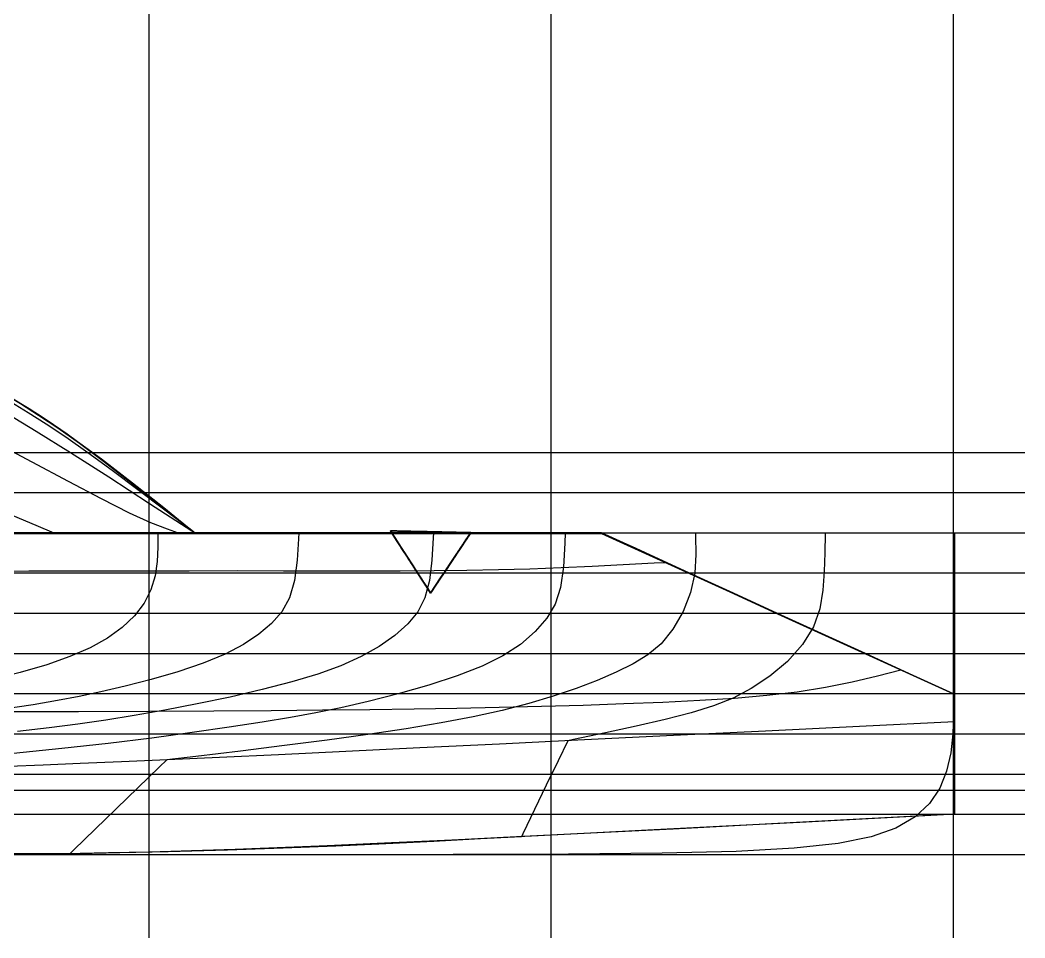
# Model space of a CAD drawing. Header units: metres. Extents: x -1.1 to 8.3, y -7.6 to 4.4.
# Drawn here: x 4.68 to 7.177, y -0.207 to 2.075 of the extents above; entities that cross this region are included whole.
import ezdxf

# ---------------------------------------------------------------- set-up
doc = ezdxf.new("R2010")
doc.units = ezdxf.units.M

msp = doc.modelspace()

# ---------------------------------------------------------------- linework, layer by layer
at = {"layer": 'Base', "color": 9}
msp.add_line((-0.175059, 0), (7.177433, 0), dxfattribs=at)
at = {"layer": 'buttocks', "color": 135}
for points in [[(4.6357, 1.1474), (4.6803, 1.1211), (4.7254, 1.0929), (4.7735, 1.0607), (4.827, 1.0226), (4.8865, 0.9782), (4.9508, 0.9287), (5.0184, 0.8758), (5.088, 0.8208), (5.1142, 0.8), (5.2167, 0.8), (5.3804, 0.8), (5.5441, 0.8), (5.7077, 0.8), (5.8714, 0.8), (6.035, 0.8), (6.1987, 0.8), (6.3624, 0.8), (6.526, 0.8), (6.6807, 0.8), (6.6807, 0.7974), (6.6802, 0.7505), (6.6787, 0.7037), (6.6751, 0.6572), (6.6674, 0.6111), (6.6519, 0.5659), (6.6249, 0.5219), (6.587, 0.4803), (6.543, 0.4432), (6.4973, 0.4125), (6.4518, 0.3887), (6.4032, 0.3695), (6.3476, 0.3525), (6.2831, 0.3357), (6.2113, 0.319), (6.1346, 0.3024), (6.0552, 0.2858), (6.0409, 0.2828), (6.0169, 0.233), (5.9876, 0.1724), (5.9583, 0.1118), (5.929, 0.0512), (5.9257, 0.0442), (5.824, 0.0386), (5.7078, 0.0325), (5.5885, 0.0265), (5.4644, 0.0208), (5.3339, 0.0155), (5.1954, 0.0107), (5.0472, 0.0066), (4.8878, 0.0032), (4.7163, 0.0005), (4.5338, -0.0015)], [(4.6561, 1.1253), (4.6996, 1.0994), (4.7446, 1.071), (4.7935, 1.0382), (4.8482, 0.9996), (4.9083, 0.9556), (4.9726, 0.9076), (5.0397, 0.8568), (5.1083, 0.8045), (5.1142, 0.8), (5.2441, 0.8), (5.3862, 0.8), (5.5283, 0.8), (5.6704, 0.8), (5.8124, 0.8), (5.9545, 0.8), (6.0966, 0.8), (6.2387, 0.8), (6.3585, 0.8), (6.3587, 0.7927), (6.3596, 0.7462), (6.3566, 0.6993), (6.3465, 0.6517), (6.3278, 0.6042), (6.3025, 0.5605), (6.2728, 0.5241), (6.24, 0.4965), (6.2032, 0.4743), (6.1612, 0.4536), (6.1138, 0.4329), (6.0615, 0.4126), (6.0048, 0.3933), (5.944, 0.3752), (5.878, 0.3583), (5.8059, 0.3423), (5.7265, 0.3271), (5.6391, 0.3124), (5.5441, 0.2981), (5.4431, 0.2842), (5.3372, 0.2706), (5.2278, 0.2572), (5.1162, 0.2438), (5.0439, 0.2353), (5.025, 0.217), (4.9721, 0.1656), (4.9192, 0.1142), (4.8663, 0.0628), (4.8134, 0.0114), (4.8034, 0.0017), (4.6452, 0.0015)], [(4.6585, 1.1354), (4.702, 1.109), (4.7472, 1.0798), (4.7963, 1.0459), (4.8511, 1.0058), (4.9112, 0.9601), (4.9753, 0.9101), (5.0422, 0.8573), (5.1104, 0.803), (5.1142, 0.8), (5.2799, 0.8), (5.4554, 0.8), (5.6309, 0.8), (5.8063, 0.8), (5.9818, 0.8), (6.1573, 0.8), (6.3328, 0.8), (6.5083, 0.8), (6.6838, 0.8), (6.8592, 0.8), (7.0022, 0.8), (7.0022, 0.7838), (7.0022, 0.6963), (7.0022, 0.6087), (7.0022, 0.5212), (7.0022, 0.4337), (7.0022, 0.3461), (7.0022, 0.3302), (7.0023, 0.2801), (7.0023, 0.2188), (7.0023, 0.1575), (7.0024, 0.1), (6.9909, 0.0994), (6.8039, 0.0895), (6.6181, 0.0798), (6.435, 0.0702), (6.2557, 0.0609), (6.0816, 0.0521), (5.9138, 0.0437), (5.7537, 0.0359), (5.6025, 0.0287), (5.4614, 0.0224), (5.3318, 0.0169), (5.2141, 0.0124), (5.1056, 0.0088), (5.002, 0.0059), (4.8991, 0.0037), (4.7928, 0.002), (4.6789, 0.0008)], [(4.6473, 1.0968), (4.7194, 1.0531), (4.8046, 0.9996), (4.8998, 0.9388), (5.0016, 0.873), (5.1068, 0.8046), (5.114, 0.8), (5.2458, 0.8), (5.3871, 0.8), (5.5284, 0.8), (5.6698, 0.8), (5.8111, 0.8), (5.9524, 0.8), (6.0344, 0.8), (6.0335, 0.7744), (6.0302, 0.7156), (6.0231, 0.6636), (6.01, 0.6223), (5.9892, 0.5877), (5.9603, 0.5544), (5.9235, 0.5225), (5.8797, 0.4939), (5.8278, 0.4683), (5.7663, 0.4444), (5.6952, 0.4212), (5.6193, 0.3996), (5.5447, 0.3805), (5.4771, 0.3648), (5.4151, 0.3521), (5.352, 0.3407), (5.2809, 0.3289), (5.199, 0.3163), (5.1073, 0.303), (5.0067, 0.2896), (4.8983, 0.2763), (4.7832, 0.2635), (4.6632, 0.2514)], [(4.6176, 1.0242), (4.709, 0.9765), (4.7987, 0.9286), (4.8811, 0.8849), (4.9506, 0.8497), (5.0038, 0.8256), (5.0454, 0.8095), (5.0728, 0.8), (5.0999, 0.8), (5.205, 0.8), (5.3102, 0.8), (5.4153, 0.8), (5.5205, 0.8), (5.6257, 0.8), (5.707, 0.8), (5.7064, 0.7872), (5.7032, 0.732), (5.6972, 0.681), (5.686, 0.6379), (5.6681, 0.6033), (5.643, 0.5734), (5.6107, 0.5446), (5.5719, 0.5172), (5.5273, 0.492), (5.4769, 0.4693), (5.4198, 0.4486), (5.3548, 0.429), (5.2813, 0.4099), (5.2019, 0.3916), (5.12, 0.3745), (5.0392, 0.359), (4.963, 0.3455), (4.8923, 0.3341), (4.8232, 0.3241), (4.7514, 0.3149), (4.6727, 0.3056)], [(4.6303, 0.8561), (4.7185, 0.8189), (4.7634, 0.8), (4.812, 0.8), (4.9098, 0.8), (5.0076, 0.8), (5.1054, 0.8), (5.2032, 0.8), (5.301, 0.8), (5.3726, 0.8), (5.3718, 0.7853), (5.3682, 0.7315), (5.3615, 0.6814), (5.3493, 0.6382), (5.3301, 0.6034), (5.3042, 0.5744), (5.2726, 0.548), (5.2348, 0.5225), (5.1892, 0.4982), (5.1345, 0.4754), (5.0719, 0.4544), (5.0057, 0.4353), (4.9404, 0.4186), (4.8805, 0.4044), (4.8266, 0.3928), (4.7727, 0.3825), (4.7121, 0.3724), (4.6382, 0.3615)], [(4.5613, 0.7049), (4.7014, 0.7051), (4.8388, 0.7054), (4.9721, 0.7056), (5.1, 0.7057), (5.2211, 0.7058), (5.3342, 0.7057), (5.4383, 0.7056), (5.5345, 0.7055), (5.6242, 0.7056), (5.7088, 0.706), (5.7898, 0.7069), (5.8687, 0.7084), (5.9467, 0.7107), (6.0243, 0.7137), (6.1016, 0.7171), (6.1786, 0.7209), (6.2555, 0.725), (6.2854, 0.7265), (6.2572, 0.7394), (6.211, 0.7605), (6.1648, 0.7816), (6.125, 0.7998), (6.1059, 0.7998), (5.9666, 0.7998), (5.8274, 0.7998), (5.6882, 0.7998), (5.5493, 0.7998), (5.4106, 0.7998), (5.2721, 0.7998), (5.1341, 0.7998), (4.9964, 0.7998), (4.8592, 0.7998), (4.7225, 0.7998), (4.5862, 0.7998)], [(4.5753, 0.8), (4.6872, 0.8), (4.7992, 0.8), (4.9112, 0.8), (5.0219, 0.8), (5.0219, 0.7996), (5.022, 0.764), (5.0203, 0.7284), (5.0151, 0.6931), (5.0049, 0.6583), (4.9881, 0.625), (4.9641, 0.5936), (4.9333, 0.5645), (4.8965, 0.538), (4.8535, 0.514), (4.8034, 0.4921), (4.7456, 0.4716), (4.6796, 0.4523), (4.6074, 0.4342)], [(5.775, 0.8009), (5.7773, 0.8009), (5.7796, 0.8008), (5.7819, 0.8007), (5.7842, 0.8007), (5.7865, 0.8006), (5.7888, 0.8006), (5.791, 0.8005), (5.7933, 0.8005), (5.7956, 0.8004), (5.7979, 0.8004), (5.8, 0.8003), (5.7999, 0.8001), (5.7965, 0.7949), (5.793, 0.7898), (5.7896, 0.7847), (5.7862, 0.7796), (5.7828, 0.7745), (5.7794, 0.7694), (5.776, 0.7643), (5.7726, 0.7591), (5.7692, 0.754), (5.7658, 0.7489), (5.7624, 0.7438), (5.759, 0.7387), (5.7556, 0.7336), (5.7522, 0.7285), (5.7488, 0.7234), (5.7454, 0.7182), (5.742, 0.7131), (5.7386, 0.708), (5.7352, 0.7029), (5.7318, 0.6978), (5.7284, 0.6927), (5.725, 0.6876), (5.7216, 0.6824), (5.7182, 0.6773), (5.7148, 0.6722), (5.7114, 0.6671), (5.708, 0.662), (5.7046, 0.6569), (5.7012, 0.6518), (5.7, 0.65), (5.6978, 0.6534), (5.6944, 0.6586), (5.6911, 0.6638), (5.6877, 0.669), (5.6843, 0.6743), (5.681, 0.6795), (5.6776, 0.6847), (5.6742, 0.6899), (5.6709, 0.6951), (5.6675, 0.7003), (5.6641, 0.7055), (5.6608, 0.7107), (5.6574, 0.716), (5.654, 0.7212), (5.6507, 0.7264), (5.6473, 0.7316), (5.6439, 0.7368), (5.6406, 0.742), (5.6372, 0.7472), (5.6338, 0.7524), (5.6305, 0.7577), (5.6271, 0.7629), (5.6237, 0.7681), (5.6204, 0.7733), (5.617, 0.7785), (5.6136, 0.7837), (5.6103, 0.7889), (5.6069, 0.7941), (5.6035, 0.7993), (5.6002, 0.8046), (5.6, 0.8048), (5.6057, 0.8047), (5.6118, 0.8045), (5.6178, 0.8044), (5.6239, 0.8043), (5.6299, 0.8041), (5.636, 0.804), (5.642, 0.8039), (5.6481, 0.8037), (5.6541, 0.8036), (5.6602, 0.8035), (5.6662, 0.8033), (5.6723, 0.8032), (5.6783, 0.8031), (5.6843, 0.8029), (5.6904, 0.8028), (5.6964, 0.8027), (5.7025, 0.8025), (5.7085, 0.8024), (5.7146, 0.8023), (5.7206, 0.8021), (5.7267, 0.802), (5.7327, 0.8018), (5.7388, 0.8017), (5.7448, 0.8016), (5.7509, 0.8014), (5.7569, 0.8013), (5.7629, 0.8012), (5.769, 0.801), (5.775, 0.8009)], [(5.75, 0.8015), (5.7443, 0.8016), (5.7386, 0.8017), (5.7328, 0.8018), (5.7271, 0.802), (5.7214, 0.8021), (5.7156, 0.8022), (5.7099, 0.8024), (5.7042, 0.8025), (5.6984, 0.8026), (5.6927, 0.8027), (5.687, 0.8029), (5.6812, 0.803), (5.6755, 0.8031), (5.6698, 0.8033), (5.664, 0.8034), (5.6583, 0.8035), (5.6526, 0.8036), (5.6468, 0.8038), (5.6411, 0.8039), (5.6354, 0.804), (5.6296, 0.8041), (5.6239, 0.8043), (5.6182, 0.8044), (5.6124, 0.8045), (5.6067, 0.8047), (5.601, 0.8048), (5.6, 0.8048), (5.6028, 0.8004), (5.6063, 0.7951), (5.6097, 0.7897), (5.6132, 0.7844), (5.6166, 0.779), (5.6201, 0.7737), (5.6235, 0.7684), (5.627, 0.763), (5.6304, 0.7577), (5.6339, 0.7524), (5.6373, 0.747), (5.6408, 0.7417), (5.6442, 0.7363), (5.6477, 0.731), (5.6511, 0.7257), (5.6546, 0.7203), (5.658, 0.715), (5.6615, 0.7097), (5.6649, 0.7043), (5.6684, 0.699), (5.6718, 0.6936), (5.6752, 0.6883), (5.6787, 0.683), (5.6821, 0.6776), (5.6856, 0.6723), (5.689, 0.667), (5.6925, 0.6616), (5.6959, 0.6563), (5.6994, 0.651), (5.7, 0.65), (5.7029, 0.6543), (5.7063, 0.6595), (5.7098, 0.6648), (5.7133, 0.67), (5.7168, 0.6753), (5.7203, 0.6805), (5.7238, 0.6857), (5.7273, 0.691), (5.7307, 0.6962), (5.7342, 0.7014), (5.7377, 0.7067), (5.7412, 0.7119), (5.7447, 0.7171), (5.7482, 0.7224), (5.7517, 0.7276), (5.7551, 0.7329), (5.7586, 0.7381), (5.7621, 0.7433), (5.7656, 0.7486), (5.7691, 0.7538), (5.7726, 0.759), (5.776, 0.7643), (5.7795, 0.7695), (5.783, 0.7747), (5.7865, 0.78), (5.79, 0.7852), (5.7935, 0.7905), (5.797, 0.7957), (5.8, 0.8003), (5.7997, 0.8004), (5.7964, 0.8004), (5.7931, 0.8005), (5.7898, 0.8006), (5.7864, 0.8006), (5.7831, 0.8007), (5.7798, 0.8008), (5.7765, 0.8009), (5.7732, 0.8009), (5.7699, 0.801), (5.7666, 0.8011), (5.7633, 0.8012), (5.76, 0.8012), (5.7567, 0.8013), (5.7533, 0.8014), (5.75, 0.8015)], [(5.75, 0.8015), (5.7443, 0.8016), (5.7386, 0.8017), (5.7328, 0.8018), (5.7271, 0.802), (5.7214, 0.8021), (5.7156, 0.8022), (5.7099, 0.8024), (5.7042, 0.8025), (5.6984, 0.8026), (5.6927, 0.8027), (5.687, 0.8029), (5.6812, 0.803), (5.6755, 0.8031), (5.6698, 0.8033), (5.664, 0.8034), (5.6583, 0.8035), (5.6526, 0.8036), (5.6468, 0.8038), (5.6411, 0.8039), (5.6354, 0.804), (5.6296, 0.8041), (5.6239, 0.8043), (5.6182, 0.8044), (5.6124, 0.8045), (5.6067, 0.8047), (5.601, 0.8048), (5.6, 0.8048), (5.6028, 0.8004), (5.6063, 0.7951), (5.6097, 0.7897), (5.6132, 0.7844), (5.6166, 0.779), (5.6201, 0.7737), (5.6235, 0.7684), (5.627, 0.763), (5.6304, 0.7577), (5.6339, 0.7524), (5.6373, 0.747), (5.6408, 0.7417), (5.6442, 0.7363), (5.6477, 0.731), (5.6511, 0.7257), (5.6546, 0.7203), (5.658, 0.715), (5.6615, 0.7097), (5.6649, 0.7043), (5.6684, 0.699), (5.6718, 0.6936), (5.6752, 0.6883), (5.6787, 0.683), (5.6821, 0.6776), (5.6856, 0.6723), (5.689, 0.667), (5.6925, 0.6616), (5.6959, 0.6563), (5.6994, 0.651), (5.7, 0.65), (5.7029, 0.6543), (5.7063, 0.6595), (5.7098, 0.6648), (5.7133, 0.67), (5.7168, 0.6753), (5.7203, 0.6805), (5.7238, 0.6857), (5.7273, 0.691), (5.7307, 0.6962), (5.7342, 0.7014), (5.7377, 0.7067), (5.7412, 0.7119), (5.7447, 0.7171), (5.7482, 0.7224), (5.7517, 0.7276), (5.7551, 0.7329), (5.7586, 0.7381), (5.7621, 0.7433), (5.7656, 0.7486), (5.7691, 0.7538), (5.7726, 0.759), (5.776, 0.7643), (5.7795, 0.7695), (5.783, 0.7747), (5.7865, 0.78), (5.79, 0.7852), (5.7935, 0.7905), (5.797, 0.7957), (5.8, 0.8003), (5.7997, 0.8004), (5.7964, 0.8004), (5.7931, 0.8005), (5.7898, 0.8006), (5.7864, 0.8006), (5.7831, 0.8007), (5.7798, 0.8008), (5.7765, 0.8009), (5.7732, 0.8009), (5.7699, 0.801), (5.7666, 0.8011), (5.7633, 0.8012), (5.76, 0.8012), (5.7567, 0.8013), (5.7533, 0.8014), (5.75, 0.8015)], [(5.775, 0.8009), (5.769, 0.801), (5.7629, 0.8012), (5.7569, 0.8013), (5.7509, 0.8014), (5.7448, 0.8016), (5.7388, 0.8017), (5.7327, 0.8018), (5.7267, 0.802), (5.7206, 0.8021), (5.7146, 0.8023), (5.7085, 0.8024), (5.7025, 0.8025), (5.6964, 0.8027), (5.6904, 0.8028), (5.6843, 0.8029), (5.6783, 0.8031), (5.6723, 0.8032), (5.6662, 0.8033), (5.6602, 0.8035), (5.6541, 0.8036), (5.6481, 0.8037), (5.642, 0.8039), (5.636, 0.804), (5.6299, 0.8041), (5.6239, 0.8043), (5.6178, 0.8044), (5.6118, 0.8045), (5.6057, 0.8047), (5.6, 0.8048), (5.6002, 0.8046), (5.6035, 0.7993), (5.6069, 0.7941), (5.6103, 0.7889), (5.6136, 0.7837), (5.617, 0.7785), (5.6204, 0.7733), (5.6237, 0.7681), (5.6271, 0.7629), (5.6305, 0.7577), (5.6338, 0.7524), (5.6372, 0.7472), (5.6406, 0.742), (5.6439, 0.7368), (5.6473, 0.7316), (5.6507, 0.7264), (5.654, 0.7212), (5.6574, 0.716), (5.6608, 0.7107), (5.6641, 0.7055), (5.6675, 0.7003), (5.6709, 0.6951), (5.6742, 0.6899), (5.6776, 0.6847), (5.681, 0.6795), (5.6843, 0.6743), (5.6877, 0.669), (5.6911, 0.6638), (5.6944, 0.6586), (5.6978, 0.6534), (5.7, 0.65), (5.7012, 0.6518), (5.7046, 0.6569), (5.708, 0.662), (5.7114, 0.6671), (5.7148, 0.6722), (5.7182, 0.6773), (5.7216, 0.6824), (5.725, 0.6876), (5.7284, 0.6927), (5.7318, 0.6978), (5.7352, 0.7029), (5.7386, 0.708), (5.742, 0.7131), (5.7454, 0.7182), (5.7488, 0.7234), (5.7522, 0.7285), (5.7556, 0.7336), (5.759, 0.7387), (5.7624, 0.7438), (5.7658, 0.7489), (5.7692, 0.754), (5.7726, 0.7591), (5.776, 0.7643), (5.7794, 0.7694), (5.7828, 0.7745), (5.7862, 0.7796), (5.7896, 0.7847), (5.793, 0.7898), (5.7965, 0.7949), (5.7999, 0.8001), (5.8, 0.8003), (5.7979, 0.8004), (5.7956, 0.8004), (5.7933, 0.8005), (5.791, 0.8005), (5.7888, 0.8006), (5.7865, 0.8006), (5.7842, 0.8007), (5.7819, 0.8007), (5.7796, 0.8008), (5.7773, 0.8009), (5.775, 0.8009)], [(5.775, 0.8009), (5.769, 0.801), (5.7629, 0.8012), (5.7569, 0.8013), (5.7509, 0.8014), (5.7448, 0.8016), (5.7388, 0.8017), (5.7327, 0.8018), (5.7267, 0.802), (5.7206, 0.8021), (5.7146, 0.8023), (5.7085, 0.8024), (5.7025, 0.8025), (5.6964, 0.8027), (5.6904, 0.8028), (5.6843, 0.8029), (5.6783, 0.8031), (5.6723, 0.8032), (5.6662, 0.8033), (5.6602, 0.8035), (5.6541, 0.8036), (5.6481, 0.8037), (5.642, 0.8039), (5.636, 0.804), (5.6299, 0.8041), (5.6239, 0.8043), (5.6178, 0.8044), (5.6118, 0.8045), (5.6057, 0.8047), (5.6, 0.8048), (5.6002, 0.8046), (5.6035, 0.7993), (5.6069, 0.7941), (5.6103, 0.7889), (5.6136, 0.7837), (5.617, 0.7785), (5.6204, 0.7733), (5.6237, 0.7681), (5.6271, 0.7629), (5.6305, 0.7577), (5.6338, 0.7524), (5.6372, 0.7472), (5.6406, 0.742), (5.6439, 0.7368), (5.6473, 0.7316), (5.6507, 0.7264), (5.654, 0.7212), (5.6574, 0.716), (5.6608, 0.7107), (5.6641, 0.7055), (5.6675, 0.7003), (5.6709, 0.6951), (5.6742, 0.6899), (5.6776, 0.6847), (5.681, 0.6795), (5.6843, 0.6743), (5.6877, 0.669), (5.6911, 0.6638), (5.6944, 0.6586), (5.6978, 0.6534), (5.7, 0.65), (5.7012, 0.6518), (5.7046, 0.6569), (5.708, 0.662), (5.7114, 0.6671), (5.7148, 0.6722), (5.7182, 0.6773), (5.7216, 0.6824), (5.725, 0.6876), (5.7284, 0.6927), (5.7318, 0.6978), (5.7352, 0.7029), (5.7386, 0.708), (5.742, 0.7131), (5.7454, 0.7182), (5.7488, 0.7234), (5.7522, 0.7285), (5.7556, 0.7336), (5.759, 0.7387), (5.7624, 0.7438), (5.7658, 0.7489), (5.7692, 0.754), (5.7726, 0.7591), (5.776, 0.7643), (5.7794, 0.7694), (5.7828, 0.7745), (5.7862, 0.7796), (5.7896, 0.7847), (5.793, 0.7898), (5.7965, 0.7949), (5.7999, 0.8001), (5.8, 0.8003), (5.7979, 0.8004), (5.7956, 0.8004), (5.7933, 0.8005), (5.791, 0.8005), (5.7888, 0.8006), (5.7865, 0.8006), (5.7842, 0.8007), (5.7819, 0.8007), (5.7796, 0.8008), (5.7773, 0.8009), (5.775, 0.8009)], [(5.7, 0.8026), (5.6953, 0.8027), (5.6905, 0.8028), (5.6858, 0.8029), (5.681, 0.803), (5.6763, 0.8031), (5.6715, 0.8032), (5.6668, 0.8033), (5.662, 0.8034), (5.6573, 0.8035), (5.6525, 0.8036), (5.6478, 0.8037), (5.643, 0.8038), (5.6383, 0.804), (5.6335, 0.8041), (5.6288, 0.8042), (5.624, 0.8043), (5.6193, 0.8044), (5.6145, 0.8045), (5.6098, 0.8046), (5.605, 0.8047), (5.6003, 0.8048), (5.6, 0.8048), (5.6033, 0.7997), (5.6068, 0.7943), (5.6103, 0.7889), (5.6138, 0.7835), (5.6173, 0.7781), (5.6208, 0.7726), (5.6243, 0.7672), (5.6278, 0.7618), (5.6313, 0.7564), (5.6348, 0.751), (5.6383, 0.7456), (5.6418, 0.7401), (5.6453, 0.7347), (5.6488, 0.7293), (5.6523, 0.7239), (5.6558, 0.7185), (5.6593, 0.7131), (5.6628, 0.7077), (5.6663, 0.7022), (5.6698, 0.6968), (5.6733, 0.6914), (5.6768, 0.686), (5.6802, 0.6806), (5.6837, 0.6752), (5.6872, 0.6697), (5.6907, 0.6643), (5.6942, 0.6589), (5.6977, 0.6535), (5.7, 0.65), (5.7013, 0.6519), (5.7048, 0.6572), (5.7083, 0.6625), (5.7119, 0.6678), (5.7154, 0.6731), (5.7189, 0.6785), (5.7225, 0.6838), (5.726, 0.6891), (5.7295, 0.6944), (5.7331, 0.6997), (5.7366, 0.705), (5.7402, 0.7103), (5.7437, 0.7156), (5.7472, 0.721), (5.7508, 0.7263), (5.7543, 0.7316), (5.7578, 0.7369), (5.7614, 0.7422), (5.7649, 0.7475), (5.7684, 0.7528), (5.772, 0.7582), (5.7755, 0.7635), (5.779, 0.7688), (5.7826, 0.7741), (5.7861, 0.7794), (5.7897, 0.7847), (5.7932, 0.79), (5.7967, 0.7954), (5.8, 0.8003), (5.7998, 0.8004), (5.795, 0.8005), (5.7903, 0.8006), (5.7855, 0.8007), (5.7808, 0.8008), (5.776, 0.8009), (5.7713, 0.801), (5.7665, 0.8011), (5.7618, 0.8012), (5.757, 0.8013), (5.7523, 0.8014), (5.7475, 0.8015), (5.7428, 0.8016), (5.738, 0.8017), (5.7333, 0.8018), (5.7285, 0.8019), (5.7238, 0.802), (5.719, 0.8022), (5.7143, 0.8023), (5.7095, 0.8024), (5.7048, 0.8025), (5.7, 0.8026)], [(5.7, 0.8026), (5.6953, 0.8027), (5.6905, 0.8028), (5.6858, 0.8029), (5.681, 0.803), (5.6763, 0.8031), (5.6715, 0.8032), (5.6668, 0.8033), (5.662, 0.8034), (5.6573, 0.8035), (5.6525, 0.8036), (5.6478, 0.8037), (5.643, 0.8038), (5.6383, 0.804), (5.6335, 0.8041), (5.6288, 0.8042), (5.624, 0.8043), (5.6193, 0.8044), (5.6145, 0.8045), (5.6098, 0.8046), (5.605, 0.8047), (5.6003, 0.8048), (5.6, 0.8048), (5.6033, 0.7997), (5.6068, 0.7943), (5.6103, 0.7889), (5.6138, 0.7835), (5.6173, 0.7781), (5.6208, 0.7726), (5.6243, 0.7672), (5.6278, 0.7618), (5.6313, 0.7564), (5.6348, 0.751), (5.6383, 0.7456), (5.6418, 0.7401), (5.6453, 0.7347), (5.6488, 0.7293), (5.6523, 0.7239), (5.6558, 0.7185), (5.6593, 0.7131), (5.6628, 0.7077), (5.6663, 0.7022), (5.6698, 0.6968), (5.6733, 0.6914), (5.6768, 0.686), (5.6802, 0.6806), (5.6837, 0.6752), (5.6872, 0.6697), (5.6907, 0.6643), (5.6942, 0.6589), (5.6977, 0.6535), (5.7, 0.65), (5.7013, 0.6519), (5.7048, 0.6572), (5.7083, 0.6625), (5.7119, 0.6678), (5.7154, 0.6731), (5.7189, 0.6785), (5.7225, 0.6838), (5.726, 0.6891), (5.7295, 0.6944), (5.7331, 0.6997), (5.7366, 0.705), (5.7402, 0.7103), (5.7437, 0.7156), (5.7472, 0.721), (5.7508, 0.7263), (5.7543, 0.7316), (5.7578, 0.7369), (5.7614, 0.7422), (5.7649, 0.7475), (5.7684, 0.7528), (5.772, 0.7582), (5.7755, 0.7635), (5.779, 0.7688), (5.7826, 0.7741), (5.7861, 0.7794), (5.7897, 0.7847), (5.7932, 0.79), (5.7967, 0.7954), (5.8, 0.8003), (5.7998, 0.8004), (5.795, 0.8005), (5.7903, 0.8006), (5.7855, 0.8007), (5.7808, 0.8008), (5.776, 0.8009), (5.7713, 0.801), (5.7665, 0.8011), (5.7618, 0.8012), (5.757, 0.8013), (5.7523, 0.8014), (5.7475, 0.8015), (5.7428, 0.8016), (5.738, 0.8017), (5.7333, 0.8018), (5.7285, 0.8019), (5.7238, 0.802), (5.719, 0.8022), (5.7143, 0.8023), (5.7095, 0.8024), (5.7048, 0.8025), (5.7, 0.8026)], [(5.725, 0.802), (5.7197, 0.8021), (5.7144, 0.8023), (5.7091, 0.8024), (5.7039, 0.8025), (5.6986, 0.8026), (5.6933, 0.8027), (5.688, 0.8028), (5.6827, 0.803), (5.6774, 0.8031), (5.6721, 0.8032), (5.6668, 0.8033), (5.6615, 0.8034), (5.6562, 0.8036), (5.6509, 0.8037), (5.6456, 0.8038), (5.6404, 0.8039), (5.6351, 0.804), (5.6298, 0.8041), (5.6245, 0.8043), (5.6192, 0.8044), (5.6139, 0.8045), (5.6086, 0.8046), (5.6033, 0.8047), (5.6, 0.8048), (5.6013, 0.8028), (5.6048, 0.7974), (5.6083, 0.792), (5.6118, 0.7866), (5.6152, 0.7812), (5.6187, 0.7758), (5.6222, 0.7704), (5.6257, 0.765), (5.6292, 0.7596), (5.6327, 0.7542), (5.6362, 0.7488), (5.6396, 0.7434), (5.6431, 0.738), (5.6466, 0.7326), (5.6501, 0.7272), (5.6536, 0.7218), (5.6571, 0.7164), (5.6606, 0.711), (5.6641, 0.7056), (5.6675, 0.7002), (5.671, 0.6948), (5.6745, 0.6894), (5.678, 0.684), (5.6815, 0.6787), (5.685, 0.6733), (5.6885, 0.6679), (5.692, 0.6625), (5.6954, 0.6571), (5.6989, 0.6517), (5.7, 0.65), (5.7024, 0.6537), (5.706, 0.659), (5.7095, 0.6643), (5.713, 0.6696), (5.7165, 0.6748), (5.7201, 0.6801), (5.7236, 0.6854), (5.7271, 0.6907), (5.7306, 0.696), (5.7342, 0.7013), (5.7377, 0.7066), (5.7412, 0.7119), (5.7447, 0.7172), (5.7483, 0.7225), (5.7518, 0.7278), (5.7553, 0.7331), (5.7588, 0.7384), (5.7623, 0.7437), (5.7659, 0.749), (5.7694, 0.7543), (5.7729, 0.7596), (5.7764, 0.7649), (5.78, 0.7702), (5.7835, 0.7755), (5.787, 0.7808), (5.7905, 0.7861), (5.7941, 0.7913), (5.7976, 0.7966), (5.8, 0.8003), (5.7988, 0.8004), (5.7947, 0.8005), (5.7906, 0.8006), (5.7865, 0.8006), (5.7824, 0.8007), (5.7783, 0.8008), (5.7742, 0.8009), (5.7701, 0.801), (5.766, 0.8011), (5.7619, 0.8012), (5.7578, 0.8013), (5.7537, 0.8014), (5.7496, 0.8015), (5.7455, 0.8016), (5.7414, 0.8017), (5.7373, 0.8017), (5.7332, 0.8018), (5.7291, 0.8019), (5.725, 0.802)], [(5.725, 0.802), (5.7197, 0.8021), (5.7144, 0.8023), (5.7091, 0.8024), (5.7039, 0.8025), (5.6986, 0.8026), (5.6933, 0.8027), (5.688, 0.8028), (5.6827, 0.803), (5.6774, 0.8031), (5.6721, 0.8032), (5.6668, 0.8033), (5.6615, 0.8034), (5.6562, 0.8036), (5.6509, 0.8037), (5.6456, 0.8038), (5.6404, 0.8039), (5.6351, 0.804), (5.6298, 0.8041), (5.6245, 0.8043), (5.6192, 0.8044), (5.6139, 0.8045), (5.6086, 0.8046), (5.6033, 0.8047), (5.6, 0.8048), (5.6013, 0.8028), (5.6048, 0.7974), (5.6083, 0.792), (5.6118, 0.7866), (5.6152, 0.7812), (5.6187, 0.7758), (5.6222, 0.7704), (5.6257, 0.765), (5.6292, 0.7596), (5.6327, 0.7542), (5.6362, 0.7488), (5.6396, 0.7434), (5.6431, 0.738), (5.6466, 0.7326), (5.6501, 0.7272), (5.6536, 0.7218), (5.6571, 0.7164), (5.6606, 0.711), (5.6641, 0.7056), (5.6675, 0.7002), (5.671, 0.6948), (5.6745, 0.6894), (5.678, 0.684), (5.6815, 0.6787), (5.685, 0.6733), (5.6885, 0.6679), (5.692, 0.6625), (5.6954, 0.6571), (5.6989, 0.6517), (5.7, 0.65), (5.7024, 0.6537), (5.706, 0.659), (5.7095, 0.6643), (5.713, 0.6696), (5.7165, 0.6748), (5.7201, 0.6801), (5.7236, 0.6854), (5.7271, 0.6907), (5.7306, 0.696), (5.7342, 0.7013), (5.7377, 0.7066), (5.7412, 0.7119), (5.7447, 0.7172), (5.7483, 0.7225), (5.7518, 0.7278), (5.7553, 0.7331), (5.7588, 0.7384), (5.7623, 0.7437), (5.7659, 0.749), (5.7694, 0.7543), (5.7729, 0.7596), (5.7764, 0.7649), (5.78, 0.7702), (5.7835, 0.7755), (5.787, 0.7808), (5.7905, 0.7861), (5.7941, 0.7913), (5.7976, 0.7966), (5.8, 0.8003), (5.7988, 0.8004), (5.7947, 0.8005), (5.7906, 0.8006), (5.7865, 0.8006), (5.7824, 0.8007), (5.7783, 0.8008), (5.7742, 0.8009), (5.7701, 0.801), (5.766, 0.8011), (5.7619, 0.8012), (5.7578, 0.8013), (5.7537, 0.8014), (5.7496, 0.8015), (5.7455, 0.8016), (5.7414, 0.8017), (5.7373, 0.8017), (5.7332, 0.8018), (5.7291, 0.8019), (5.725, 0.802)], [(5.65, 0.8037), (5.6467, 0.8038), (5.6434, 0.8038), (5.6401, 0.8039), (5.6368, 0.804), (5.6335, 0.8041), (5.6301, 0.8041), (5.6268, 0.8042), (5.6235, 0.8043), (5.6202, 0.8044), (5.6169, 0.8044), (5.6136, 0.8045), (5.6103, 0.8046), (5.607, 0.8047), (5.6037, 0.8047), (5.6004, 0.8048), (5.6, 0.8048), (5.6031, 0.8001), (5.6065, 0.7947), (5.6099, 0.7894), (5.6134, 0.7841), (5.6168, 0.7787), (5.6203, 0.7734), (5.6237, 0.768), (5.6272, 0.7627), (5.6306, 0.7574), (5.6341, 0.752), (5.6375, 0.7467), (5.641, 0.7414), (5.6444, 0.736), (5.6479, 0.7307), (5.6513, 0.7253), (5.6548, 0.72), (5.6582, 0.7147), (5.6617, 0.7093), (5.6651, 0.704), (5.6686, 0.6987), (5.672, 0.6933), (5.6755, 0.688), (5.6789, 0.6826), (5.6824, 0.6773), (5.6858, 0.672), (5.6893, 0.6666), (5.6927, 0.6613), (5.6962, 0.656), (5.6996, 0.6506), (5.7, 0.65), (5.7031, 0.6546), (5.7066, 0.6599), (5.7101, 0.6651), (5.7135, 0.6703), (5.717, 0.6756), (5.7205, 0.6808), (5.724, 0.686), (5.7275, 0.6913), (5.731, 0.6965), (5.7344, 0.7018), (5.7379, 0.707), (5.7414, 0.7122), (5.7449, 0.7175), (5.7484, 0.7227), (5.7519, 0.7279), (5.7554, 0.7332), (5.7588, 0.7384), (5.7623, 0.7437), (5.7658, 0.7489), (5.7693, 0.7541), (5.7728, 0.7594), (5.7763, 0.7646), (5.7797, 0.7698), (5.7832, 0.7751), (5.7867, 0.7803), (5.7902, 0.7855), (5.7937, 0.7908), (5.7972, 0.796), (5.8, 0.8003), (5.7991, 0.8004), (5.7933, 0.8005), (5.7876, 0.8006), (5.7819, 0.8007), (5.7761, 0.8009), (5.7704, 0.801), (5.7647, 0.8011), (5.7589, 0.8013), (5.7532, 0.8014), (5.7475, 0.8015), (5.7417, 0.8016), (5.736, 0.8018), (5.7303, 0.8019), (5.7245, 0.802), (5.7188, 0.8022), (5.7131, 0.8023), (5.7073, 0.8024), (5.7016, 0.8025), (5.6959, 0.8027), (5.6901, 0.8028), (5.6844, 0.8029), (5.6787, 0.8031), (5.6729, 0.8032), (5.6672, 0.8033), (5.6615, 0.8034), (5.6557, 0.8036), (5.65, 0.8037)], [(5.65, 0.8037), (5.6467, 0.8038), (5.6434, 0.8038), (5.6401, 0.8039), (5.6368, 0.804), (5.6335, 0.8041), (5.6301, 0.8041), (5.6268, 0.8042), (5.6235, 0.8043), (5.6202, 0.8044), (5.6169, 0.8044), (5.6136, 0.8045), (5.6103, 0.8046), (5.607, 0.8047), (5.6037, 0.8047), (5.6004, 0.8048), (5.6, 0.8048), (5.6031, 0.8001), (5.6065, 0.7947), (5.6099, 0.7894), (5.6134, 0.7841), (5.6168, 0.7787), (5.6203, 0.7734), (5.6237, 0.768), (5.6272, 0.7627), (5.6306, 0.7574), (5.6341, 0.752), (5.6375, 0.7467), (5.641, 0.7414), (5.6444, 0.736), (5.6479, 0.7307), (5.6513, 0.7253), (5.6548, 0.72), (5.6582, 0.7147), (5.6617, 0.7093), (5.6651, 0.704), (5.6686, 0.6987), (5.672, 0.6933), (5.6755, 0.688), (5.6789, 0.6826), (5.6824, 0.6773), (5.6858, 0.672), (5.6893, 0.6666), (5.6927, 0.6613), (5.6962, 0.656), (5.6996, 0.6506), (5.7, 0.65), (5.7031, 0.6546), (5.7066, 0.6599), (5.7101, 0.6651), (5.7135, 0.6703), (5.717, 0.6756), (5.7205, 0.6808), (5.724, 0.686), (5.7275, 0.6913), (5.731, 0.6965), (5.7344, 0.7018), (5.7379, 0.707), (5.7414, 0.7122), (5.7449, 0.7175), (5.7484, 0.7227), (5.7519, 0.7279), (5.7554, 0.7332), (5.7588, 0.7384), (5.7623, 0.7437), (5.7658, 0.7489), (5.7693, 0.7541), (5.7728, 0.7594), (5.7763, 0.7646), (5.7797, 0.7698), (5.7832, 0.7751), (5.7867, 0.7803), (5.7902, 0.7855), (5.7937, 0.7908), (5.7972, 0.796), (5.8, 0.8003), (5.7991, 0.8004), (5.7933, 0.8005), (5.7876, 0.8006), (5.7819, 0.8007), (5.7761, 0.8009), (5.7704, 0.801), (5.7647, 0.8011), (5.7589, 0.8013), (5.7532, 0.8014), (5.7475, 0.8015), (5.7417, 0.8016), (5.736, 0.8018), (5.7303, 0.8019), (5.7245, 0.802), (5.7188, 0.8022), (5.7131, 0.8023), (5.7073, 0.8024), (5.7016, 0.8025), (5.6959, 0.8027), (5.6901, 0.8028), (5.6844, 0.8029), (5.6787, 0.8031), (5.6729, 0.8032), (5.6672, 0.8033), (5.6615, 0.8034), (5.6557, 0.8036), (5.65, 0.8037)], [(5.675, 0.8031), (5.6709, 0.8032), (5.6668, 0.8033), (5.6627, 0.8034), (5.6586, 0.8035), (5.6545, 0.8036), (5.6504, 0.8037), (5.6463, 0.8038), (5.6422, 0.8039), (5.6381, 0.804), (5.634, 0.804), (5.6299, 0.8041), (5.6258, 0.8042), (5.6217, 0.8043), (5.6176, 0.8044), (5.6135, 0.8045), (5.6094, 0.8046), (5.6053, 0.8047), (5.6012, 0.8048), (5.6, 0.8048), (5.6024, 0.801), (5.6059, 0.7956), (5.6094, 0.7902), (5.6129, 0.7848), (5.6164, 0.7794), (5.6199, 0.7741), (5.6233, 0.7687), (5.6268, 0.7633), (5.6303, 0.7579), (5.6338, 0.7525), (5.6373, 0.7471), (5.6408, 0.7417), (5.6443, 0.7363), (5.6478, 0.7309), (5.6512, 0.7255), (5.6547, 0.7201), (5.6582, 0.7147), (5.6617, 0.7093), (5.6652, 0.7039), (5.6687, 0.6985), (5.6722, 0.6931), (5.6757, 0.6877), (5.6791, 0.6823), (5.6826, 0.6769), (5.6861, 0.6715), (5.6896, 0.6661), (5.6931, 0.6607), (5.6966, 0.6553), (5.7, 0.65), (5.7001, 0.6501), (5.7036, 0.6554), (5.7071, 0.6607), (5.7106, 0.666), (5.7142, 0.6713), (5.7177, 0.6766), (5.7212, 0.6819), (5.7247, 0.6872), (5.7283, 0.6925), (5.7318, 0.6978), (5.7353, 0.703), (5.7388, 0.7083), (5.7423, 0.7136), (5.7459, 0.7189), (5.7494, 0.7242), (5.7529, 0.7295), (5.7564, 0.7348), (5.76, 0.7401), (5.7635, 0.7454), (5.767, 0.7507), (5.7705, 0.756), (5.7741, 0.7613), (5.7776, 0.7666), (5.7811, 0.7719), (5.7846, 0.7772), (5.7882, 0.7825), (5.7917, 0.7878), (5.7952, 0.7931), (5.7987, 0.7984), (5.8, 0.8003), (5.7967, 0.8004), (5.7914, 0.8005), (5.7861, 0.8007), (5.7809, 0.8008), (5.7756, 0.8009), (5.7703, 0.801), (5.765, 0.8011), (5.7597, 0.8012), (5.7544, 0.8014), (5.7491, 0.8015), (5.7438, 0.8016), (5.7385, 0.8017), (5.7332, 0.8018), (5.7279, 0.802), (5.7226, 0.8021), (5.7173, 0.8022), (5.7121, 0.8023), (5.7068, 0.8024), (5.7015, 0.8025), (5.6962, 0.8027), (5.6909, 0.8028), (5.6856, 0.8029), (5.6803, 0.803), (5.675, 0.8031)], [(5.675, 0.8031), (5.6709, 0.8032), (5.6668, 0.8033), (5.6627, 0.8034), (5.6586, 0.8035), (5.6545, 0.8036), (5.6504, 0.8037), (5.6463, 0.8038), (5.6422, 0.8039), (5.6381, 0.804), (5.634, 0.804), (5.6299, 0.8041), (5.6258, 0.8042), (5.6217, 0.8043), (5.6176, 0.8044), (5.6135, 0.8045), (5.6094, 0.8046), (5.6053, 0.8047), (5.6012, 0.8048), (5.6, 0.8048), (5.6024, 0.801), (5.6059, 0.7956), (5.6094, 0.7902), (5.6129, 0.7848), (5.6164, 0.7794), (5.6199, 0.774), (5.6233, 0.7687), (5.6268, 0.7633), (5.6303, 0.7579), (5.6338, 0.7525), (5.6373, 0.7471), (5.6408, 0.7417), (5.6443, 0.7363), (5.6478, 0.7309), (5.6512, 0.7255), (5.6547, 0.7201), (5.6582, 0.7147), (5.6617, 0.7093), (5.6652, 0.7039), (5.6687, 0.6985), (5.6722, 0.6931), (5.6757, 0.6877), (5.6791, 0.6823), (5.6826, 0.6769), (5.6861, 0.6715), (5.6896, 0.6661), (5.6931, 0.6607), (5.6966, 0.6553), (5.7, 0.65), (5.7001, 0.6501), (5.7036, 0.6554), (5.7071, 0.6607), (5.7106, 0.666), (5.7142, 0.6713), (5.7177, 0.6766), (5.7212, 0.6819), (5.7247, 0.6872), (5.7283, 0.6925), (5.7318, 0.6978), (5.7353, 0.703), (5.7388, 0.7083), (5.7424, 0.7136), (5.7459, 0.7189), (5.7494, 0.7242), (5.7529, 0.7295), (5.7564, 0.7348), (5.76, 0.7401), (5.7635, 0.7454), (5.767, 0.7507), (5.7705, 0.756), (5.7741, 0.7613), (5.7776, 0.7666), (5.7811, 0.7719), (5.7846, 0.7772), (5.7882, 0.7825), (5.7917, 0.7878), (5.7952, 0.7931), (5.7987, 0.7984), (5.8, 0.8003), (5.7967, 0.8004), (5.7914, 0.8005), (5.7861, 0.8007), (5.7809, 0.8008), (5.7756, 0.8009), (5.7703, 0.801), (5.765, 0.8011), (5.7597, 0.8012), (5.7544, 0.8014), (5.7491, 0.8015), (5.7438, 0.8016), (5.7385, 0.8017), (5.7332, 0.8018), (5.7279, 0.802), (5.7226, 0.8021), (5.7173, 0.8022), (5.7121, 0.8023), (5.7068, 0.8024), (5.7015, 0.8025), (5.6962, 0.8027), (5.6909, 0.8028), (5.6856, 0.8029), (5.6803, 0.803), (5.675, 0.8031)], [(5.6, 0.8048), (5.6031, 0.8001), (5.6061, 0.7953), (5.6092, 0.7906), (5.6122, 0.7858), (5.6153, 0.7811), (5.6184, 0.7764), (5.6214, 0.7716), (5.6245, 0.7669), (5.6276, 0.7621), (5.6306, 0.7574), (5.6337, 0.7527), (5.6367, 0.7479), (5.6398, 0.7432), (5.6429, 0.7384), (5.6459, 0.7337), (5.649, 0.729), (5.6521, 0.7242), (5.6551, 0.7195), (5.6582, 0.7147), (5.6612, 0.71), (5.6643, 0.7052), (5.6674, 0.7005), (5.6704, 0.6958), (5.6735, 0.691), (5.6766, 0.6863), (5.6796, 0.6815), (5.6827, 0.6768), (5.6857, 0.6721), (5.6888, 0.6673), (5.6919, 0.6626), (5.6949, 0.6578), (5.698, 0.6531), (5.7, 0.65), (5.7011, 0.6516), (5.7042, 0.6563), (5.7073, 0.6609), (5.7104, 0.6656), (5.7135, 0.6702), (5.7166, 0.6749), (5.7196, 0.6795), (5.7227, 0.6842), (5.7258, 0.6888), (5.7289, 0.6935), (5.732, 0.6981), (5.7351, 0.7028), (5.7382, 0.7074), (5.7413, 0.7121), (5.7444, 0.7167), (5.7475, 0.7214), (5.7506, 0.726), (5.7537, 0.7307), (5.7568, 0.7353), (5.7599, 0.74), (5.763, 0.7446), (5.7661, 0.7493), (5.7692, 0.7539), (5.7723, 0.7586), (5.7754, 0.7632), (5.7785, 0.7679), (5.7816, 0.7725), (5.7846, 0.7772), (5.7877, 0.7819), (5.7908, 0.7865), (5.7939, 0.7912), (5.797, 0.7958), (5.8, 0.8003), (5.7999, 0.8003), (5.794, 0.8005), (5.7881, 0.8006), (5.7823, 0.8007), (5.7764, 0.8009), (5.7705, 0.801), (5.7646, 0.8011), (5.7587, 0.8013), (5.7529, 0.8014), (5.747, 0.8015), (5.7411, 0.8017), (5.7352, 0.8018), (5.7293, 0.8019), (5.7235, 0.8021), (5.7176, 0.8022), (5.7117, 0.8023), (5.7058, 0.8024), (5.6999, 0.8026), (5.6941, 0.8027), (5.6882, 0.8028), (5.6823, 0.803), (5.6764, 0.8031), (5.6705, 0.8032), (5.6647, 0.8034), (5.6588, 0.8035), (5.6529, 0.8036), (5.647, 0.8038), (5.6411, 0.8039), (5.6353, 0.804), (5.6294, 0.8042), (5.6235, 0.8043), (5.6176, 0.8044), (5.6117, 0.8045), (5.6059, 0.8047), (5.6, 0.8048)], [(5.6, 0.8048), (5.6031, 0.8001), (5.6061, 0.7953), (5.6092, 0.7906), (5.6122, 0.7858), (5.6153, 0.7811), (5.6184, 0.7764), (5.6214, 0.7716), (5.6245, 0.7669), (5.6276, 0.7621), (5.6306, 0.7574), (5.6337, 0.7527), (5.6367, 0.7479), (5.6398, 0.7432), (5.6429, 0.7384), (5.6459, 0.7337), (5.649, 0.729), (5.6521, 0.7242), (5.6551, 0.7195), (5.6582, 0.7147), (5.6612, 0.71), (5.6643, 0.7052), (5.6674, 0.7005), (5.6704, 0.6958), (5.6735, 0.691), (5.6766, 0.6863), (5.6796, 0.6815), (5.6827, 0.6768), (5.6857, 0.6721), (5.6888, 0.6673), (5.6919, 0.6626), (5.6949, 0.6578), (5.698, 0.6531), (5.7, 0.65), (5.7011, 0.6516), (5.7042, 0.6563), (5.7073, 0.6609), (5.7104, 0.6656), (5.7135, 0.6702), (5.7166, 0.6749), (5.7196, 0.6795), (5.7227, 0.6842), (5.7258, 0.6888), (5.7289, 0.6935), (5.732, 0.6981), (5.7351, 0.7028), (5.7382, 0.7074), (5.7413, 0.7121), (5.7444, 0.7167), (5.7475, 0.7214), (5.7506, 0.726), (5.7537, 0.7307), (5.7568, 0.7353), (5.7599, 0.74), (5.763, 0.7446), (5.7661, 0.7493), (5.7692, 0.7539), (5.7723, 0.7586), (5.7754, 0.7632), (5.7785, 0.7679), (5.7816, 0.7725), (5.7846, 0.7772), (5.7877, 0.7819), (5.7908, 0.7865), (5.7939, 0.7912), (5.797, 0.7958), (5.8, 0.8003), (5.7999, 0.8003), (5.794, 0.8005), (5.7881, 0.8006), (5.7823, 0.8007), (5.7764, 0.8009), (5.7705, 0.801), (5.7646, 0.8011), (5.7587, 0.8013), (5.7529, 0.8014), (5.747, 0.8015), (5.7411, 0.8017), (5.7352, 0.8018), (5.7293, 0.8019), (5.7235, 0.8021), (5.7176, 0.8022), (5.7117, 0.8023), (5.7058, 0.8024), (5.6999, 0.8026), (5.6941, 0.8027), (5.6882, 0.8028), (5.6823, 0.803), (5.6764, 0.8031), (5.6705, 0.8032), (5.6647, 0.8034), (5.6588, 0.8035), (5.6529, 0.8036), (5.647, 0.8038), (5.6411, 0.8039), (5.6353, 0.804), (5.6294, 0.8042), (5.6235, 0.8043), (5.6176, 0.8044), (5.6117, 0.8045), (5.6059, 0.8047), (5.6, 0.8048)], [(5.625, 0.8043), (5.6227, 0.8043), (5.6204, 0.8044), (5.6181, 0.8044), (5.6159, 0.8045), (5.6136, 0.8045), (5.6113, 0.8046), (5.609, 0.8046), (5.6067, 0.8047), (5.6044, 0.8047), (5.6021, 0.8048), (5.6, 0.8048), (5.6002, 0.8045), (5.6035, 0.7993), (5.6069, 0.7941), (5.6103, 0.7889), (5.6136, 0.7837), (5.617, 0.7785), (5.6204, 0.7732), (5.6238, 0.768), (5.6271, 0.7628), (5.6305, 0.7576), (5.6339, 0.7524), (5.6372, 0.7472), (5.6406, 0.742), (5.644, 0.7368), (5.6473, 0.7315), (5.6507, 0.7263), (5.6541, 0.7211), (5.6574, 0.7159), (5.6608, 0.7107), (5.6642, 0.7055), (5.6675, 0.7003), (5.6709, 0.6951), (5.6743, 0.6898), (5.6776, 0.6846), (5.681, 0.6794), (5.6844, 0.6742), (5.6877, 0.669), (5.6911, 0.6638), (5.6945, 0.6586), (5.6978, 0.6534), (5.7, 0.65), (5.7012, 0.6518), (5.7046, 0.6569), (5.708, 0.662), (5.7114, 0.6672), (5.7148, 0.6723), (5.7182, 0.6774), (5.7216, 0.6825), (5.725, 0.6876), (5.7284, 0.6927), (5.7318, 0.6978), (5.7352, 0.7029), (5.7386, 0.7081), (5.742, 0.7132), (5.7454, 0.7183), (5.7488, 0.7234), (5.7522, 0.7285), (5.7556, 0.7336), (5.7591, 0.7387), (5.7625, 0.7439), (5.7659, 0.749), (5.7693, 0.7541), (5.7727, 0.7592), (5.7761, 0.7643), (5.7795, 0.7694), (5.7829, 0.7745), (5.7863, 0.7796), (5.7897, 0.7848), (5.7931, 0.7899), (5.7965, 0.795), (5.7999, 0.8001), (5.8, 0.8003), (5.7943, 0.8005), (5.7882, 0.8006), (5.7822, 0.8007), (5.7762, 0.8009), (5.7701, 0.801), (5.7641, 0.8011), (5.758, 0.8013), (5.752, 0.8014), (5.7459, 0.8016), (5.7399, 0.8017), (5.7338, 0.8018), (5.7278, 0.802), (5.7217, 0.8021), (5.7157, 0.8022), (5.7096, 0.8024), (5.7036, 0.8025), (5.6976, 0.8026), (5.6915, 0.8028), (5.6855, 0.8029), (5.6794, 0.803), (5.6734, 0.8032), (5.6673, 0.8033), (5.6613, 0.8034), (5.6552, 0.8036), (5.6492, 0.8037), (5.6431, 0.8038), (5.6371, 0.804), (5.631, 0.8041), (5.625, 0.8043)], [(5.625, 0.8043), (5.6227, 0.8043), (5.6204, 0.8044), (5.6181, 0.8044), (5.6159, 0.8045), (5.6136, 0.8045), (5.6113, 0.8046), (5.609, 0.8046), (5.6067, 0.8047), (5.6044, 0.8047), (5.6021, 0.8048), (5.6, 0.8048), (5.6002, 0.8045), (5.6035, 0.7993), (5.6069, 0.7941), (5.6103, 0.7889), (5.6136, 0.7837), (5.617, 0.7785), (5.6204, 0.7732), (5.6238, 0.768), (5.6271, 0.7628), (5.6305, 0.7576), (5.6339, 0.7524), (5.6372, 0.7472), (5.6406, 0.742), (5.644, 0.7368), (5.6473, 0.7315), (5.6507, 0.7263), (5.6541, 0.7211), (5.6574, 0.7159), (5.6608, 0.7107), (5.6642, 0.7055), (5.6675, 0.7003), (5.6709, 0.6951), (5.6743, 0.6898), (5.6776, 0.6846), (5.681, 0.6794), (5.6844, 0.6742), (5.6877, 0.669), (5.6911, 0.6638), (5.6945, 0.6586), (5.6978, 0.6534), (5.7, 0.65), (5.7012, 0.6518), (5.7046, 0.6569), (5.708, 0.662), (5.7114, 0.6672), (5.7148, 0.6723), (5.7182, 0.6774), (5.7216, 0.6825), (5.725, 0.6876), (5.7284, 0.6927), (5.7318, 0.6978), (5.7352, 0.7029), (5.7386, 0.7081), (5.742, 0.7132), (5.7454, 0.7183), (5.7488, 0.7234), (5.7522, 0.7285), (5.7556, 0.7336), (5.7591, 0.7387), (5.7625, 0.7439), (5.7659, 0.749), (5.7693, 0.7541), (5.7727, 0.7592), (5.7761, 0.7643), (5.7795, 0.7694), (5.7829, 0.7745), (5.7863, 0.7796), (5.7897, 0.7848), (5.7931, 0.7899), (5.7965, 0.795), (5.7999, 0.8001), (5.8, 0.8003), (5.7943, 0.8005), (5.7882, 0.8006), (5.7822, 0.8007), (5.7762, 0.8009), (5.7701, 0.801), (5.7641, 0.8011), (5.758, 0.8013), (5.752, 0.8014), (5.7459, 0.8016), (5.7399, 0.8017), (5.7338, 0.8018), (5.7278, 0.802), (5.7217, 0.8021), (5.7157, 0.8022), (5.7096, 0.8024), (5.7036, 0.8025), (5.6976, 0.8026), (5.6915, 0.8028), (5.6855, 0.8029), (5.6794, 0.803), (5.6734, 0.8032), (5.6673, 0.8033), (5.6613, 0.8034), (5.6552, 0.8036), (5.6492, 0.8037), (5.6431, 0.8038), (5.6371, 0.804), (5.631, 0.8041), (5.625, 0.8043)], [(5.675, 0.8031), (5.6803, 0.803), (5.6856, 0.8029), (5.6909, 0.8028), (5.6962, 0.8027), (5.7015, 0.8025), (5.7068, 0.8024), (5.7121, 0.8023), (5.7173, 0.8022), (5.7226, 0.8021), (5.7279, 0.802), (5.7332, 0.8018), (5.7385, 0.8017), (5.7438, 0.8016), (5.7491, 0.8015), (5.7544, 0.8014), (5.7597, 0.8012), (5.765, 0.8011), (5.7703, 0.801), (5.7756, 0.8009), (5.7809, 0.8008), (5.7861, 0.8007), (5.7914, 0.8005), (5.7967, 0.8004), (5.8, 0.8003), (5.7987, 0.7984), (5.7952, 0.7931), (5.7917, 0.7878), (5.7882, 0.7825), (5.7846, 0.7772), (5.7811, 0.7719), (5.7776, 0.7666), (5.7741, 0.7613), (5.7705, 0.756), (5.767, 0.7507), (5.7635, 0.7454), (5.76, 0.7401), (5.7564, 0.7348), (5.7529, 0.7295), (5.7494, 0.7242), (5.7459, 0.7189), (5.7423, 0.7136), (5.7388, 0.7083), (5.7353, 0.703), (5.7318, 0.6978), (5.7283, 0.6925), (5.7247, 0.6872), (5.7212, 0.6819), (5.7177, 0.6766), (5.7142, 0.6713), (5.7106, 0.666), (5.7071, 0.6607), (5.7036, 0.6554), (5.7001, 0.6501), (5.7, 0.65), (5.6966, 0.6553), (5.6931, 0.6607), (5.6896, 0.6661), (5.6861, 0.6715), (5.6826, 0.6769), (5.6791, 0.6823), (5.6757, 0.6877), (5.6722, 0.6931), (5.6687, 0.6985), (5.6652, 0.7039), (5.6617, 0.7093), (5.6582, 0.7147), (5.6547, 0.7201), (5.6512, 0.7255), (5.6478, 0.7309), (5.6443, 0.7363), (5.6408, 0.7417), (5.6373, 0.7471), (5.6338, 0.7525), (5.6303, 0.7579), (5.6268, 0.7633), (5.6233, 0.7687), (5.6199, 0.7741), (5.6164, 0.7794), (5.6129, 0.7848), (5.6094, 0.7902), (5.6059, 0.7956), (5.6024, 0.801), (5.6, 0.8048), (5.6012, 0.8048), (5.6053, 0.8047), (5.6094, 0.8046), (5.6135, 0.8045), (5.6176, 0.8044), (5.6217, 0.8043), (5.6258, 0.8042), (5.6299, 0.8041), (5.634, 0.804), (5.6381, 0.804), (5.6422, 0.8039), (5.6463, 0.8038), (5.6504, 0.8037), (5.6545, 0.8036), (5.6586, 0.8035), (5.6627, 0.8034), (5.6668, 0.8033), (5.6709, 0.8032), (5.675, 0.8031)], [(4.632, 0.3553), (4.8249, 0.3559), (5.0023, 0.3566), (5.1614, 0.3574), (5.3034, 0.3584), (5.4316, 0.3595), (5.5492, 0.3608), (5.6594, 0.3623), (5.7656, 0.3641), (5.8707, 0.3663), (5.9757, 0.3688), (6.0794, 0.3717), (6.1804, 0.3751), (6.2775, 0.3791), (6.3694, 0.3837), (6.4555, 0.3891), (6.5361, 0.396), (6.6114, 0.4047), (6.6818, 0.4159), (6.7479, 0.4294), (6.8112, 0.4445), (6.8689, 0.4592), (6.8609, 0.4629), (6.7449, 0.5158), (6.629, 0.5688), (6.513, 0.6218), (6.3971, 0.6747), (6.2811, 0.7277), (6.1651, 0.7807), (6.125, 0.799), (6.0611, 0.799), (5.9613, 0.799), (5.8566, 0.799), (5.7439, 0.799), (5.6202, 0.799), (5.4824, 0.799), (5.3282, 0.799), (5.1586, 0.799), (4.9758, 0.799), (4.782, 0.799), (4.5793, 0.799)]]:
    msp.add_lwpolyline(points, dxfattribs=at)
at = {"layer": 'DWL', "color": 1}
msp.add_line((-0.175059, 0.16), (7.177433, 0.16), dxfattribs=at)
at = {"layer": 'Knuckle_lines', "color": 7}
for points in [[(4.6492, 1.1408), (4.7267, 1.093), (4.8042, 1.0402), (4.8817, 0.9836), (4.9592, 0.924), (5.0367, 0.8625), (5.1142, 0.8)], [(6.125, 0.8), (5.4688, 0.8), (4.8125, 0.8), (4.1563, 0.8), (3.5, 0.8), (2.8438, 0.8), (2.1875, 0.8), (1.5313, 0.8), (0.875, 0.8)], [(4.648, 0.8), (4.7219, 0.8), (4.7921, 0.8), (4.8575, 0.8), (4.9168, 0.8), (4.9689, 0.8), (5.0125, 0.8)], [(4.6517, 0.8), (4.7366, 0.8), (4.829, 0.8), (4.9312, 0.8), (5.0459, 0.8), (5.1754, 0.8), (5.3222, 0.8), (5.4889, 0.8), (5.6729, 0.8), (5.8717, 0.8), (6.083, 0.8), (6.3041, 0.8), (6.5327, 0.8), (6.7662, 0.8), (7.0022, 0.8)], [(5.0125, 0.8), (5.0464, 0.8), (5.0718, 0.8), (5.09, 0.8), (5.1021, 0.8), (5.1093, 0.8), (5.113, 0.8), (5.1142, 0.8), (5.1142, 0.8)], [(5.1142, 0.8), (5.1142, 0.8), (5.1142, 0.8), (5.1142, 0.8), (5.1142, 0.8), (5.1142, 0.8), (5.1142, 0.8), (5.1142, 0.8), (5.1142, 0.8)], [(5.1142, 0.8), (5.3502, 0.8), (5.5862, 0.8), (5.8222, 0.8), (6.0582, 0.8), (6.2942, 0.8), (6.5302, 0.8), (6.7662, 0.8), (7.0022, 0.8)], [(5.6, 0.8048), (5.625, 0.8043), (5.65, 0.8037), (5.675, 0.8031), (5.7, 0.8026), (5.725, 0.802), (5.75, 0.8015), (5.775, 0.8009), (5.8, 0.8003)], [(5.6, 0.8048), (5.625, 0.8043), (5.65, 0.8037), (5.675, 0.8031), (5.7, 0.8026), (5.725, 0.802), (5.75, 0.8015), (5.775, 0.8009), (5.8, 0.8003)], [(5.6, 0.8048), (5.6, 0.8048), (5.6, 0.8048), (5.6, 0.8048), (5.6, 0.8048), (5.6, 0.8048), (5.6, 0.8048), (5.6, 0.8048), (5.6, 0.8048)], [(5.7, 0.65), (5.6875, 0.6694), (5.675, 0.6887), (5.6625, 0.7081), (5.65, 0.7274), (5.6375, 0.7468), (5.625, 0.7661), (5.6125, 0.7855), (5.6, 0.8048)], [(5.6, 0.8048), (5.6125, 0.7855), (5.625, 0.7661), (5.6375, 0.7468), (5.65, 0.7274), (5.6625, 0.7081), (5.675, 0.6887), (5.6875, 0.6694), (5.7, 0.65)], [(5.8, 0.8003), (5.7875, 0.7816), (5.775, 0.7628), (5.7625, 0.744), (5.75, 0.7252), (5.7375, 0.7064), (5.725, 0.6876), (5.7125, 0.6688), (5.7, 0.65)], [(5.7, 0.65), (5.7125, 0.6688), (5.725, 0.6876), (5.7375, 0.7064), (5.75, 0.7252), (5.7625, 0.744), (5.775, 0.7628), (5.7875, 0.7816), (5.8, 0.8003)], [(5.8, 0.8003), (5.8, 0.8003), (5.8, 0.8003), (5.8, 0.8003), (5.8, 0.8003), (5.8, 0.8003), (5.8, 0.8003), (5.8, 0.8003), (5.8, 0.8003)], [(6.125, 0.7982), (6.125, 0.7985), (6.125, 0.7987), (6.125, 0.7989), (6.125, 0.7991), (6.125, 0.7994), (6.125, 0.7996), (6.125, 0.7998), (6.125, 0.8)], [(7, 0.3991), (6.8906, 0.4492), (6.7813, 0.4994), (6.6719, 0.5495), (6.5625, 0.5996), (6.4531, 0.6497), (6.3438, 0.6998), (6.2344, 0.7499), (6.125, 0.8)], [(7.0022, 0.8), (7.0022, 0.8), (7.0022, 0.8), (7.0022, 0.8), (7.0022, 0.8), (7.0022, 0.8), (7.0022, 0.8), (7.0022, 0.8), (7.0022, 0.8)], [(7.0022, 0.8), (7.0022, 0.7699), (7.0022, 0.7397), (7.0022, 0.7097), (7.0022, 0.6797), (7.0022, 0.6497), (7.0022, 0.62), (7.0022, 0.5903), (7.0022, 0.5609), (7.0022, 0.5316), (7.0022, 0.5025), (7.0022, 0.4736), (7.0022, 0.4448), (7.0022, 0.416), (7.0022, 0.3874), (7.0022, 0.3588), (7.0022, 0.3302)], [(0.875, 0.7982), (1.5313, 0.7982), (2.1875, 0.7982), (2.8438, 0.7982), (3.5, 0.7982), (4.1563, 0.7982), (4.8125, 0.7982), (5.4688, 0.7982), (6.125, 0.7982)], [(6.125, 0.7982), (6.2344, 0.7483), (6.3438, 0.6985), (6.4531, 0.6486), (6.5625, 0.5987), (6.6719, 0.5488), (6.7813, 0.4989), (6.8906, 0.449), (7, 0.3991)], [(5.7, 0.65), (5.7, 0.65), (5.7, 0.65), (5.7, 0.65), (5.7, 0.65), (5.7, 0.65), (5.7, 0.65), (5.7, 0.65), (5.7, 0.65)], [(7, 0.3991), (7, 0.3492), (6.9983, 0.3001), (6.9932, 0.2526), (6.9829, 0.2074), (6.9658, 0.1653), (6.9402, 0.1271), (6.9043, 0.0936), (6.8564, 0.0655)], [(7.0022, 0.3302), (6.7662, 0.3185), (6.5327, 0.307), (6.3041, 0.2957), (6.083, 0.2848), (5.8717, 0.2745), (5.6729, 0.2649), (5.4889, 0.256), (5.3222, 0.2481), (5.1754, 0.2413), (5.0459, 0.2354), (4.9312, 0.2303), (4.829, 0.2259), (4.7366, 0.222), (4.6517, 0.2186), (4.5717, 0.2154), (4.4942, 0.2123), (4.4168, 0.2093), (4.338, 0.2062), (4.2567, 0.2032), (4.1716, 0.2001), (4.0814, 0.197), (3.9849, 0.194), (3.8808, 0.1909)], [(7.0022, 0.3302), (7.0023, 0.3014), (7.0023, 0.2727), (7.0023, 0.2439), (7.0023, 0.2151), (7.0023, 0.1863), (7.0023, 0.1576), (7.0024, 0.1288), (7.0024, 0.1)], [(7.0024, 0.1), (6.7659, 0.0875), (6.5318, 0.0752), (6.3028, 0.0633), (6.0812, 0.052), (5.8695, 0.0414), (5.6702, 0.0318), (5.4859, 0.0234), (5.3189, 0.0164), (5.1718, 0.0109), (5.042, 0.0068), (4.9272, 0.0039), (4.8248, 0.002), (4.7323, 0.0008), (4.6473, 0.0002)], [(7.0024, 0.1), (6.7659, 0.0875), (6.5318, 0.0752), (6.3028, 0.0633), (6.0812, 0.052), (5.8695, 0.0414), (5.6702, 0.0318), (5.4859, 0.0234), (5.3189, 0.0164), (5.1718, 0.0109), (5.042, 0.0068), (4.9272, 0.0039), (4.8248, 0.002), (4.7323, 0.0008), (4.6473, 0.0002)], [(7.0024, 0.1), (7.0024, 0.1), (7.0024, 0.1), (7.0024, 0.1), (7.0024, 0.1), (7.0024, 0.1), (7.0024, 0.1), (7.0024, 0.1), (7.0024, 0.1)], [(0.1436, 0.0655), (0.2051, 0.0437), (0.2871, 0.0273), (0.3965, 0.0156), (0.54, 0.0078), (0.7246, 0.0031), (0.957, 0.0008), (1.2441, 0), (1.5928, 0), (2.0098, 0), (2.478, 0), (2.9805, 0), (3.5, 0), (4.0195, 0), (4.522, 0), (4.9902, 0), (5.4072, 0), (5.7559, 0)], [(6.8564, 0.0655), (6.7949, 0.0437), (6.7129, 0.0273), (6.6035, 0.0156), (6.46, 0.0078), (6.2754, 0.0031), (6.043, 0.0008), (5.7559, 0)]]:
    msp.add_lwpolyline(points, dxfattribs=at)
at = {"layer": 'stationgrid', "color": 9}
for p, q in [((5, -0.2075), (5, 4.3575)), ((6, -0.2075), (6, 4.3575)), ((7, -0.2075), (7, 4.3575))]:
    msp.add_line(p, q, dxfattribs=at)
at = {"layer": 'wlgrid', "color": 9}
for p, q in [((-0.175059, 1), (7.177433, 1)), ((-0.175059, 0.9), (7.177433, 0.9)), ((-0.175059, 0.8), (7.177433, 0.8)), ((-0.175059, 0.7), (7.177433, 0.7)), ((-0.175059, 0.6), (7.177433, 0.6)), ((-0.175059, 0.5), (7.177433, 0.5)), ((-0.175059, 0.4), (7.177433, 0.4)), ((-0.175059, 0.3), (7.177433, 0.3)), ((-0.175059, 0.2), (7.177433, 0.2)), ((-0.175059, 0.1), (7.177433, 0.1)), ((-0.175059, 0), (7.177433, 0))]:
    msp.add_line(p, q, dxfattribs=at)

doc.saveas('drawing.dxf')
